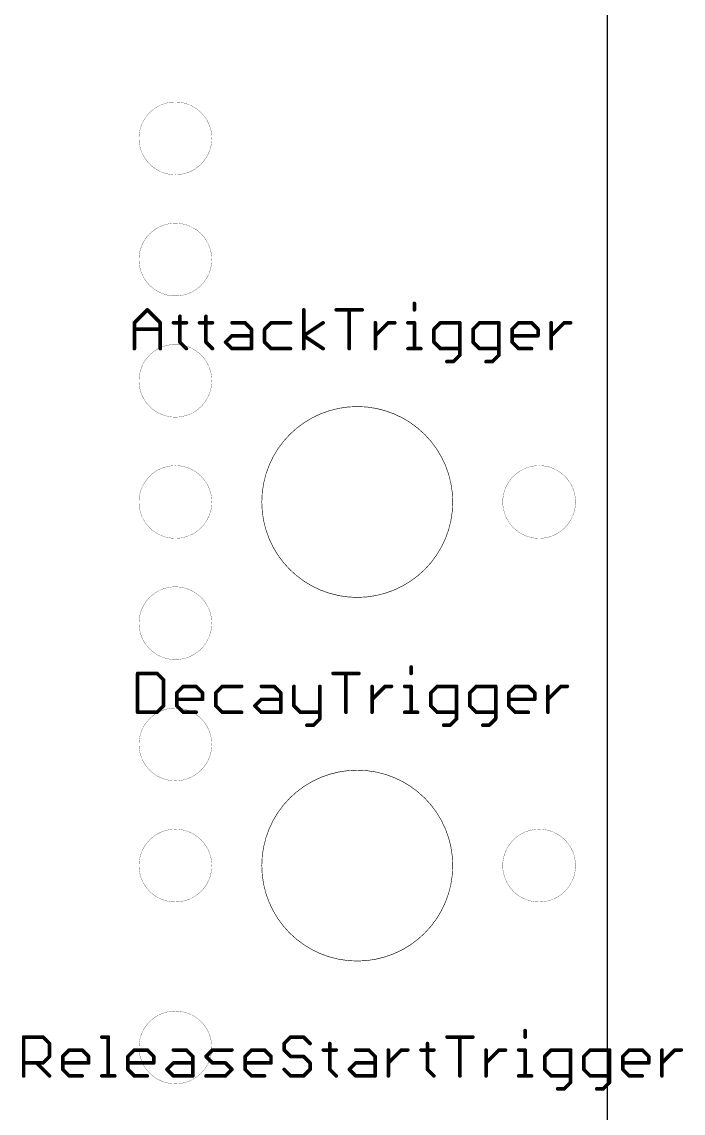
# Model space of a CAD drawing. Extents: x 1 to 64, y -11 to 118.
# Drawn here: x 36.75 to 64.45, y 48.04 to 93.78 of the extents above; entities that cross this region are included whole.
import ezdxf

# ---------------------------------------------------------------- set-up
doc = ezdxf.new("R2010")
doc.units = 0
doc.layers.add('255', color=2, linetype='CONTINUOUS')

msp = doc.modelspace()

# ---------------------------------------------------------------- linework, layer by layer
at = {"layer": '255'}
msp.add_line((61.29, -11), (61.29, 117.5), dxfattribs=at)
for points, const_width in [([(43.18, 87.375, 1), (43.18, 90.425, 1), (43.18, 87.375)], 0.01), ([(43.18, 82.295, 1), (43.18, 85.345, 1), (43.18, 82.295)], 0.01), ([(53.2319, 81.9844, 1), (53.1557, 81.9844)], 0.0762), ([(42.0318, 81.7401, 1), (41.9779, 81.6862)], 0.0762), ([(42.0318, 81.6862, 1), (41.9779, 81.7401)], 0.0762), ([(43.409, 81.442, 1), (43.3328, 81.442)], 0.0762), ([(44.5004, 81.442, 1), (44.4242, 81.442)], 0.0762), ([(48.595, 81.7132, 1), (48.5188, 81.7132)], 0.0762), ([(49.9212, 81.7513, 1), (49.9212, 81.6751)], 0.0762), ([(50.5016, 81.7132, 1), (50.4254, 81.7132)], 0.0762), ([(51.0058, 81.6751, 1), (51.0058, 81.7513)], 0.0762), ([(53.1557, 81.7132, 1), (53.2319, 81.7132)], 0.0762), ([(41.5006, 81.1709, 1), (41.4244, 81.1709)], 0.0762), ([(41.4356, 81.1978, 1), (41.4895, 81.1439)], 0.0762), ([(41.4625, 80.9378, 1), (41.4625, 80.8616)], 0.0762), ([(42.5853, 81.1709, 1), (42.5091, 81.1709)], 0.0762), ([(42.5203, 81.1439, 1), (42.5741, 81.1978)], 0.0762), ([(42.5472, 80.8616, 1), (42.5472, 80.9378)], 0.0762), ([(43.0997, 81.209, 1), (43.0997, 81.1328)], 0.0762), ([(43.642, 81.1328, 1), (43.642, 81.209)], 0.0762), ([(44.1911, 81.209, 1), (44.1911, 81.1328)], 0.0762), ([(44.7335, 81.1328, 1), (44.7335, 81.209)], 0.0762), ([(45.5537, 81.209, 1), (45.5537, 81.1328)], 0.0762), ([(46.123, 81.1978, 1), (46.0691, 81.1439)], 0.0762), ([(46.0961, 81.1328, 1), (46.0961, 81.209)], 0.0762), ([(46.4053, 80.8997, 1), (46.3291, 80.8997)], 0.0762), ([(46.3403, 80.8728, 1), (46.3942, 80.9266)], 0.0762), ([(46.9578, 80.8997, 1), (46.8816, 80.8997)], 0.0762), ([(46.8928, 80.9266, 1), (46.9467, 80.8728)], 0.0762), ([(47.1909, 81.209, 1), (47.1909, 81.1328)], 0.0762), ([(47.2178, 81.1439, 1), (47.1639, 81.1978)], 0.0762), ([(48.0044, 81.1328, 1), (48.0044, 81.209)], 0.0762), ([(49.3915, 81.1392, 1), (49.3492, 81.2026)], 0.0762), ([(51.5964, 81.1709, 1), (51.5202, 81.1709)], 0.0762), ([(52.1007, 81.209, 1), (52.1007, 81.1328)], 0.0762), ([(52.1276, 81.1439, 1), (52.0737, 81.1978)], 0.0762), ([(52.3718, 81.1328, 1), (52.3718, 81.209)], 0.0762), ([(52.9226, 81.209, 1), (52.9226, 81.1328)], 0.0762), ([(53.2319, 81.1709, 1), (53.1557, 81.1709)], 0.0762), ([(53.1938, 81.1328, 1), (53.1938, 81.209)], 0.0762), ([(54.0522, 80.8997, 1), (53.976, 80.8997)], 0.0762), ([(53.9871, 80.9266, 1), (54.041, 80.8728)], 0.0762), ([(54.2852, 81.209, 1), (54.2852, 81.1328)], 0.0762), ([(54.3122, 81.1439, 1), (54.2583, 81.1978)], 0.0762), ([(55.1368, 81.1709, 1), (55.0606, 81.1709)], 0.0762), ([(55.0987, 81.1328, 1), (55.0987, 81.209)], 0.0762), ([(55.6893, 80.8997, 1), (55.6131, 80.8997)], 0.0762), ([(55.6243, 80.9266, 1), (55.6782, 80.8728)], 0.0762), ([(55.9224, 81.209, 1), (55.9224, 81.1328)], 0.0762), ([(55.9493, 81.1439, 1), (55.8954, 81.1978)], 0.0762), ([(56.774, 81.1709, 1), (56.6978, 81.1709)], 0.0762), ([(56.7359, 81.1328, 1), (56.7359, 81.209)], 0.0762), ([(57.3265, 80.8997, 1), (57.2503, 80.8997)], 0.0762), ([(57.2614, 80.9266, 1), (57.3153, 80.8728)], 0.0762), ([(57.5595, 81.209, 1), (57.5595, 81.1328)], 0.0762), ([(57.5865, 81.1439, 1), (57.5326, 81.1978)], 0.0762), ([(58.1288, 81.1978, 1), (58.0749, 81.1439)], 0.0762), ([(58.1019, 81.1328, 1), (58.1019, 81.209)], 0.0762), ([(58.4111, 80.8997, 1), (58.3349, 80.8997)], 0.0762), ([(58.3461, 80.8728, 1), (58.4, 80.9266)], 0.0762), ([(58.9636, 81.1709, 1), (58.8874, 81.1709)], 0.0762), ([(59.4679, 81.209, 1), (59.4679, 81.1328)], 0.0762), ([(59.4948, 81.1439, 1), (59.4409, 81.1978)], 0.0762), ([(59.739, 81.1328, 1), (59.739, 81.209)], 0.0762), ([(45.5537, 80.6666, 1), (45.5537, 80.5904)], 0.0762), ([(45.5807, 80.6016, 1), (45.5268, 80.6555)], 0.0762), ([(46.3672, 80.5904, 1), (46.3672, 80.6666)], 0.0762), ([(48.578, 80.6602, 1), (48.5357, 80.5968)], 0.0762), ([(48.5357, 80.6602, 1), (48.578, 80.5968)], 0.0762), ([(51.5314, 80.6555, 1), (51.5853, 80.6016)], 0.0762), ([(57.2884, 80.6666, 1), (57.2884, 80.5904)], 0.0762), ([(58.3349, 80.6285, 1), (58.4111, 80.6285)], 0.0762), ([(58.373, 80.5904, 1), (58.373, 80.6666)], 0.0762), ([(58.8986, 80.6555, 1), (58.9525, 80.6016)], 0.0762), ([(41.4244, 80.0862, 1), (41.5006, 80.0862)], 0.0762), ([(43.18, 77.215, 1), (43.18, 80.265, 1), (43.18, 77.215)], 0.01), ([(42.5091, 80.0862, 1), (42.5853, 80.0862)], 0.0762), ([(43.3978, 80.3843, 1), (43.3439, 80.3304)], 0.0762), ([(43.3328, 80.3574, 1), (43.409, 80.3574)], 0.0762), ([(43.6151, 80.0593, 1), (43.669, 80.1131)], 0.0762), ([(44.4892, 80.3843, 1), (44.4354, 80.3304)], 0.0762), ([(44.4242, 80.3574, 1), (44.5004, 80.3574)], 0.0762), ([(44.7065, 80.0593, 1), (44.7604, 80.1131)], 0.0762), ([(45.3095, 80.3843, 1), (45.2556, 80.3304)], 0.0762), ([(45.2556, 80.3843, 1), (45.3095, 80.3304)], 0.0762), ([(45.5537, 80.1243, 1), (45.5537, 80.0481)], 0.0762), ([(45.5268, 80.0593, 1), (45.5807, 80.1131)], 0.0762), ([(46.3291, 80.0862, 1), (46.4053, 80.0862)], 0.0762), ([(46.3672, 80.0481, 1), (46.3672, 80.1243)], 0.0762), ([(46.9467, 80.3843, 1), (46.8928, 80.3304)], 0.0762), ([(46.8816, 80.3574, 1), (46.9578, 80.3574)], 0.0762), ([(47.1909, 80.1243, 1), (47.1909, 80.0481)], 0.0762), ([(47.1639, 80.0593, 1), (47.2178, 80.1131)], 0.0762), ([(48.0044, 80.0481, 1), (48.0044, 80.1243)], 0.0762), ([(48.5188, 80.0862, 1), (48.595, 80.0862)], 0.0762), ([(49.3492, 80.0545, 1), (49.3915, 80.1179)], 0.0762), ([(50.4254, 80.0862, 1), (50.5016, 80.0862)], 0.0762), ([(51.5202, 80.0862, 1), (51.5964, 80.0862)], 0.0762), ([(52.9226, 80.1243, 1), (52.9226, 80.0481)], 0.0762), ([(53.1557, 80.0862, 1), (53.2319, 80.0862)], 0.0762), ([(53.465, 80.0481, 1), (53.465, 80.1243)], 0.0762), ([(54.041, 80.3843, 1), (53.9871, 80.3304)], 0.0762), ([(53.976, 80.3574, 1), (54.0522, 80.3574)], 0.0762), ([(54.2852, 80.1243, 1), (54.2852, 80.0481)], 0.0762), ([(54.2583, 80.0593, 1), (54.3122, 80.1131)], 0.0762), ([(55.0987, 80.0481, 1), (55.0987, 80.1243)], 0.0762), ([(55.6782, 80.3843, 1), (55.6243, 80.3304)], 0.0762), ([(55.6131, 80.3574, 1), (55.6893, 80.3574)], 0.0762), ([(55.9224, 80.1243, 1), (55.9224, 80.0481)], 0.0762), ([(55.8954, 80.0593, 1), (55.9493, 80.1131)], 0.0762), ([(56.7359, 80.0481, 1), (56.7359, 80.1243)], 0.0762), ([(57.3153, 80.3843, 1), (57.2614, 80.3304)], 0.0762), ([(57.2503, 80.3574, 1), (57.3265, 80.3574)], 0.0762), ([(57.5595, 80.1243, 1), (57.5595, 80.0481)], 0.0762), ([(57.5326, 80.0593, 1), (57.5865, 80.1131)], 0.0762), ([(58.1019, 80.0481, 1), (58.1019, 80.1243)], 0.0762), ([(58.8874, 80.0862, 1), (58.9636, 80.0862)], 0.0762), ([(54.5564, 79.582, 1), (54.5564, 79.5058)], 0.0762), ([(54.8006, 79.5708, 1), (54.8545, 79.5169)], 0.0762), ([(54.8276, 79.5058, 1), (54.8276, 79.582)], 0.0762), ([(55.0606, 79.815, 1), (55.1368, 79.815)], 0.0762), ([(55.1257, 79.7881, 1), (55.0718, 79.842)], 0.0762), ([(56.1936, 79.582, 1), (56.1936, 79.5058)], 0.0762), ([(56.4378, 79.5708, 1), (56.4917, 79.5169)], 0.0762), ([(56.4647, 79.5058, 1), (56.4647, 79.582)], 0.0762), ([(56.6978, 79.815, 1), (56.774, 79.815)], 0.0762), ([(56.7628, 79.7881, 1), (56.7089, 79.842)], 0.0762), ([(50.8, 69.66, 1), (50.8, 77.66, 1), (50.8, 69.66)], 0.0254), ([(43.18, 72.135, 1), (43.18, 75.185, 1), (43.18, 72.135)], 0.01), ([(58.42, 72.135, 1), (58.42, 75.185, 1), (58.42, 72.135)], 0.01), ([(43.18, 67.055, 1), (43.18, 70.105, 1), (43.18, 67.055)], 0.01), ([(53.0955, 66.7444, 1), (53.0193, 66.7444)], 0.0762), ([(41.6371, 66.4732, 1), (41.5609, 66.4732)], 0.0762), ([(41.599, 66.5113, 1), (41.599, 66.4351)], 0.0762), ([(42.4394, 66.5001, 1), (42.3855, 66.4462)], 0.0762), ([(42.4125, 66.4351, 1), (42.4125, 66.5113)], 0.0762), ([(49.7847, 66.5113, 1), (49.7847, 66.4351)], 0.0762), ([(50.3652, 66.4732, 1), (50.289, 66.4732)], 0.0762), ([(50.8694, 66.4351, 1), (50.8694, 66.5113)], 0.0762), ([(53.0193, 66.4732, 1), (53.0955, 66.4732)], 0.0762), ([(42.7217, 66.202, 1), (42.6455, 66.202)], 0.0762), ([(42.6567, 66.1751, 1), (42.7106, 66.229)], 0.0762), ([(43.5073, 65.969, 1), (43.5073, 65.8928)], 0.0762), ([(43.5342, 65.9039, 1), (43.4803, 65.9578)], 0.0762), ([(44.0766, 65.9578, 1), (44.0227, 65.9039)], 0.0762), ([(44.0496, 65.8928, 1), (44.0496, 65.969)], 0.0762), ([(45.1444, 65.969, 1), (45.1444, 65.8928)], 0.0762), ([(45.1714, 65.9039, 1), (45.1175, 65.9578)], 0.0762), ([(45.9579, 65.8928, 1), (45.9579, 65.969)], 0.0762), ([(46.7816, 65.969, 1), (46.7816, 65.8928)], 0.0762), ([(47.3509, 65.9578, 1), (47.297, 65.9039)], 0.0762), ([(47.3239, 65.8928, 1), (47.3239, 65.969)], 0.0762), ([(48.1857, 65.9309, 1), (48.1095, 65.9309)], 0.0762), ([(49.2704, 65.9309, 1), (49.1942, 65.9309)], 0.0762), ([(51.46, 65.9309, 1), (51.3838, 65.9309)], 0.0762), ([(51.9642, 65.969, 1), (51.9642, 65.8928)], 0.0762), ([(51.9912, 65.9039, 1), (51.9373, 65.9578)], 0.0762), ([(52.2354, 65.8928, 1), (52.2354, 65.969)], 0.0762), ([(52.7862, 65.969, 1), (52.7862, 65.8928)], 0.0762), ([(53.0955, 65.9309, 1), (53.0193, 65.9309)], 0.0762), ([(53.0574, 65.8928, 1), (53.0574, 65.969)], 0.0762), ([(54.1488, 65.969, 1), (54.1488, 65.8928)], 0.0762), ([(54.1757, 65.9039, 1), (54.1219, 65.9578)], 0.0762), ([(55.0004, 65.9309, 1), (54.9242, 65.9309)], 0.0762), ([(54.9623, 65.8928, 1), (54.9623, 65.969)], 0.0762), ([(55.786, 65.969, 1), (55.786, 65.8928)], 0.0762), ([(55.8129, 65.9039, 1), (55.759, 65.9578)], 0.0762), ([(56.6376, 65.9309, 1), (56.5614, 65.9309)], 0.0762), ([(56.5995, 65.8928, 1), (56.5995, 65.969)], 0.0762), ([(57.4231, 65.969, 1), (57.4231, 65.8928)], 0.0762), ([(57.4501, 65.9039, 1), (57.3962, 65.9578)], 0.0762), ([(57.9924, 65.9578, 1), (57.9385, 65.9039)], 0.0762), ([(57.9654, 65.8928, 1), (57.9654, 65.969)], 0.0762), ([(58.8272, 65.9309, 1), (58.751, 65.9309)], 0.0762), ([(59.3314, 65.969, 1), (59.3314, 65.8928)], 0.0762), ([(59.3584, 65.9039, 1), (59.3045, 65.9578)], 0.0762), ([(59.6026, 65.8928, 1), (59.6026, 65.969)], 0.0762), ([(43.2742, 65.6597, 1), (43.198, 65.6597)], 0.0762), ([(43.2361, 65.4266, 1), (43.2361, 65.3504)], 0.0762), ([(43.2092, 65.6866, 1), (43.2631, 65.6328)], 0.0762), ([(44.3589, 65.6597, 1), (44.2827, 65.6597)], 0.0762), ([(44.2827, 65.3885, 1), (44.3589, 65.3885)], 0.0762), ([(44.2938, 65.6328, 1), (44.3477, 65.6866)], 0.0762), ([(44.3208, 65.3504, 1), (44.3208, 65.4266)], 0.0762), ([(44.9114, 65.6597, 1), (44.8352, 65.6597)], 0.0762), ([(44.8463, 65.6866, 1), (44.9002, 65.6328)], 0.0762), ([(46.7816, 65.4266, 1), (46.7816, 65.3504)], 0.0762), ([(46.8085, 65.3616, 1), (46.7547, 65.4155)], 0.0762), ([(47.6332, 65.6597, 1), (47.557, 65.6597)], 0.0762), ([(47.5682, 65.6328, 1), (47.622, 65.6866)], 0.0762), ([(47.5951, 65.3504, 1), (47.5951, 65.4266)], 0.0762), ([(51.395, 65.4155, 1), (51.4488, 65.3616)], 0.0762), ([(53.9157, 65.6597, 1), (53.8395, 65.6597)], 0.0762), ([(53.8507, 65.6866, 1), (53.9046, 65.6328)], 0.0762), ([(55.5529, 65.6597, 1), (55.4767, 65.6597)], 0.0762), ([(55.4879, 65.6866, 1), (55.5417, 65.6328)], 0.0762), ([(57.19, 65.6597, 1), (57.1138, 65.6597)], 0.0762), ([(57.1519, 65.4266, 1), (57.1519, 65.3504)], 0.0762), ([(57.125, 65.6866, 1), (57.1789, 65.6328)], 0.0762), ([(58.2747, 65.6597, 1), (58.1985, 65.6597)], 0.0762), ([(58.1985, 65.3885, 1), (58.2747, 65.3885)], 0.0762), ([(58.2097, 65.6328, 1), (58.2636, 65.6866)], 0.0762), ([(58.2366, 65.3504, 1), (58.2366, 65.4266)], 0.0762), ([(58.7622, 65.4155, 1), (58.816, 65.3616)], 0.0762), ([(43.18, 61.975, 1), (43.18, 65.025, 1), (43.18, 61.975)], 0.01), ([(42.6455, 65.1174, 1), (42.7217, 65.1174)], 0.0762), ([(42.7106, 65.0904, 1), (42.6567, 65.1443)], 0.0762), ([(43.2631, 65.1443, 1), (43.2092, 65.0904)], 0.0762), ([(43.198, 65.1174, 1), (43.2742, 65.1174)], 0.0762), ([(44.9002, 65.1443, 1), (44.8463, 65.0904)], 0.0762), ([(44.8352, 65.1174, 1), (44.9114, 65.1174)], 0.0762), ([(46.5374, 65.1443, 1), (46.4835, 65.0904)], 0.0762), ([(46.4835, 65.1443, 1), (46.5374, 65.0904)], 0.0762), ([(48.1745, 65.1443, 1), (48.1206, 65.0904)], 0.0762), ([(48.1095, 65.1174, 1), (48.1857, 65.1174)], 0.0762), ([(53.9046, 65.1443, 1), (53.8507, 65.0904)], 0.0762), ([(53.8395, 65.1174, 1), (53.9157, 65.1174)], 0.0762), ([(55.5417, 65.1443, 1), (55.4879, 65.0904)], 0.0762), ([(55.4767, 65.1174, 1), (55.5529, 65.1174)], 0.0762), ([(57.1789, 65.1443, 1), (57.125, 65.0904)], 0.0762), ([(57.1138, 65.1174, 1), (57.19, 65.1174)], 0.0762), ([(41.599, 64.8843, 1), (41.599, 64.8081)], 0.0762), ([(41.5609, 64.8462, 1), (41.6371, 64.8462)], 0.0762), ([(42.3855, 64.8731, 1), (42.4394, 64.8193)], 0.0762), ([(42.4125, 64.8081, 1), (42.4125, 64.8843)], 0.0762), ([(43.5073, 64.8843, 1), (43.5073, 64.8081)], 0.0762), ([(43.4803, 64.8193, 1), (43.5342, 64.8731)], 0.0762), ([(44.0496, 64.8081, 1), (44.0496, 64.8843)], 0.0762), ([(45.1444, 64.8843, 1), (45.1444, 64.8081)], 0.0762), ([(45.1175, 64.8193, 1), (45.1714, 64.8731)], 0.0762), ([(45.9579, 64.8081, 1), (45.9579, 64.8843)], 0.0762), ([(46.7816, 64.8843, 1), (46.7816, 64.8081)], 0.0762), ([(46.7547, 64.8193, 1), (46.8085, 64.8731)], 0.0762), ([(47.557, 64.8462, 1), (47.6332, 64.8462)], 0.0762), ([(47.5951, 64.8081, 1), (47.5951, 64.8843)], 0.0762), ([(48.4188, 64.8843, 1), (48.4188, 64.8081)], 0.0762), ([(48.3918, 64.8193, 1), (48.4457, 64.8731)], 0.0762), ([(49.1942, 64.575, 1), (49.2704, 64.575)], 0.0762), ([(49.2592, 64.5481, 1), (49.2053, 64.602)], 0.0762), ([(49.2323, 64.8081, 1), (49.2323, 64.8843)], 0.0762), ([(50.289, 64.8462, 1), (50.3652, 64.8462)], 0.0762), ([(51.3838, 64.8462, 1), (51.46, 64.8462)], 0.0762), ([(52.7862, 64.8843, 1), (52.7862, 64.8081)], 0.0762), ([(53.0193, 64.8462, 1), (53.0955, 64.8462)], 0.0762), ([(53.3285, 64.8081, 1), (53.3285, 64.8843)], 0.0762), ([(54.1488, 64.8843, 1), (54.1488, 64.8081)], 0.0762), ([(54.1219, 64.8193, 1), (54.1757, 64.8731)], 0.0762), ([(54.9242, 64.575, 1), (55.0004, 64.575)], 0.0762), ([(54.9892, 64.5481, 1), (54.9354, 64.602)], 0.0762), ([(54.9623, 64.8081, 1), (54.9623, 64.8843)], 0.0762), ([(55.786, 64.8843, 1), (55.786, 64.8081)], 0.0762), ([(55.759, 64.8193, 1), (55.8129, 64.8731)], 0.0762), ([(56.5614, 64.575, 1), (56.6376, 64.575)], 0.0762), ([(56.6264, 64.5481, 1), (56.5725, 64.602)], 0.0762), ([(56.5995, 64.8081, 1), (56.5995, 64.8843)], 0.0762), ([(57.4231, 64.8843, 1), (57.4231, 64.8081)], 0.0762), ([(57.3962, 64.8193, 1), (57.4501, 64.8731)], 0.0762), ([(57.9654, 64.8081, 1), (57.9654, 64.8843)], 0.0762), ([(58.751, 64.8462, 1), (58.8272, 64.8462)], 0.0762), ([(48.6899, 64.342, 1), (48.6899, 64.2658)], 0.0762), ([(48.9341, 64.3308, 1), (48.988, 64.2769)], 0.0762), ([(48.9611, 64.2658, 1), (48.9611, 64.342)], 0.0762), ([(54.42, 64.342, 1), (54.42, 64.2658)], 0.0762), ([(54.6642, 64.3308, 1), (54.7181, 64.2769)], 0.0762), ([(54.6911, 64.2658, 1), (54.6911, 64.342)], 0.0762), ([(56.0571, 64.342, 1), (56.0571, 64.2658)], 0.0762), ([(56.3013, 64.3308, 1), (56.3552, 64.2769)], 0.0762), ([(56.3283, 64.2658, 1), (56.3283, 64.342)], 0.0762), ([(50.8, 54.42, 1), (50.8, 62.42, 1), (50.8, 54.42)], 0.0254), ([(43.18, 56.895, 1), (43.18, 59.945, 1), (43.18, 56.895)], 0.01), ([(58.42, 56.895, 1), (58.42, 59.945, 1), (58.42, 56.895)], 0.01), ([(43.18, 49.275, 1), (43.18, 52.325, 1), (43.18, 49.275)], 0.01), ([(36.862, 51.2332, 1), (36.7858, 51.2332)], 0.0762), ([(36.8239, 51.2713, 1), (36.8239, 51.1951)], 0.0762), ([(37.6644, 51.2601, 1), (37.6105, 51.2062)], 0.0762), ([(37.6374, 51.1951, 1), (37.6374, 51.2713)], 0.0762), ([(40.0982, 51.2713, 1), (40.0982, 51.1951)], 0.0762), ([(40.4075, 51.2332, 1), (40.3313, 51.2332)], 0.0762), ([(40.3694, 51.1951, 1), (40.3694, 51.2713)], 0.0762), ([(48.0095, 51.2713, 1), (48.0095, 51.1951)], 0.0762), ([(48.0364, 51.2062, 1), (47.9825, 51.2601)], 0.0762), ([(48.5787, 51.2601, 1), (48.5248, 51.2062)], 0.0762), ([(48.5518, 51.1951, 1), (48.5518, 51.2713)], 0.0762), ([(54.5598, 51.2713, 1), (54.5598, 51.1951)], 0.0762), ([(55.1402, 51.2332, 1), (55.064, 51.2332)], 0.0762), ([(55.6444, 51.1951, 1), (55.6444, 51.2713)], 0.0762), ([(57.8705, 51.5044, 1), (57.7943, 51.5044)], 0.0762), ([(57.7943, 51.2332, 1), (57.8705, 51.2332)], 0.0762), ([(37.9467, 50.962, 1), (37.8705, 50.962)], 0.0762), ([(37.8816, 50.9351, 1), (37.9355, 50.989)], 0.0762), ([(47.7764, 50.962, 1), (47.7002, 50.962)], 0.0762), ([(47.7114, 50.989, 1), (47.7652, 50.9351)], 0.0762), ([(48.796, 50.9351, 1), (48.8499, 50.989)], 0.0762), ([(49.6847, 50.962, 1), (49.6085, 50.962)], 0.0762), ([(53.7776, 50.962, 1), (53.7014, 50.962)], 0.0762), ([(37.8705, 50.4197, 1), (37.9467, 50.4197)], 0.0762), ([(37.9355, 50.3928, 1), (37.8816, 50.4466)], 0.0762), ([(38.4992, 50.4197, 1), (38.423, 50.4197)], 0.0762), ([(38.4341, 50.4466, 1), (38.488, 50.3928)], 0.0762), ([(38.7322, 50.729, 1), (38.7322, 50.6528)], 0.0762), ([(38.7592, 50.6639, 1), (38.7053, 50.7178)], 0.0762), ([(39.3015, 50.7178, 1), (39.2476, 50.6639)], 0.0762), ([(39.2746, 50.6528, 1), (39.2746, 50.729)], 0.0762), ([(39.5838, 50.4197, 1), (39.5076, 50.4197)], 0.0762), ([(39.5188, 50.3928, 1), (39.5727, 50.4466)], 0.0762), ([(41.2278, 50.4197, 1), (41.1516, 50.4197)], 0.0762), ([(41.1627, 50.4466, 1), (41.2166, 50.3928)], 0.0762), ([(41.4608, 50.729, 1), (41.4608, 50.6528)], 0.0762), ([(41.4878, 50.6639, 1), (41.4339, 50.7178)], 0.0762), ([(42.0301, 50.7178, 1), (41.9762, 50.6639)], 0.0762), ([(42.0032, 50.6528, 1), (42.0032, 50.729)], 0.0762), ([(42.3124, 50.4197, 1), (42.2362, 50.4197)], 0.0762), ([(42.2474, 50.3928, 1), (42.3013, 50.4466)], 0.0762), ([(43.098, 50.729, 1), (43.098, 50.6528)], 0.0762), ([(43.6673, 50.7178, 1), (43.6134, 50.6639)], 0.0762), ([(43.6403, 50.6528, 1), (43.6403, 50.729)], 0.0762), ([(43.9496, 50.4197, 1), (43.8734, 50.4197)], 0.0762), ([(43.8845, 50.3928, 1), (43.9384, 50.4466)], 0.0762), ([(44.4909, 50.4466, 1), (44.437, 50.3928)], 0.0762), ([(44.437, 50.4466, 1), (44.4909, 50.3928)], 0.0762), ([(44.7351, 50.729, 1), (44.7351, 50.6528)], 0.0762), ([(44.7621, 50.6639, 1), (44.7082, 50.7178)], 0.0762), ([(45.5486, 50.6528, 1), (45.5486, 50.729)], 0.0762), ([(46.1392, 50.4197, 1), (46.063, 50.4197)], 0.0762), ([(46.0742, 50.4466, 1), (46.1281, 50.3928)], 0.0762), ([(46.3723, 50.729, 1), (46.3723, 50.6528)], 0.0762), ([(46.3992, 50.6639, 1), (46.3454, 50.7178)], 0.0762), ([(46.9416, 50.7178, 1), (46.8877, 50.6639)], 0.0762), ([(46.9146, 50.6528, 1), (46.9146, 50.729)], 0.0762), ([(47.2239, 50.4197, 1), (47.1477, 50.4197)], 0.0762), ([(47.1589, 50.3928, 1), (47.2127, 50.4466)], 0.0762), ([(47.7652, 50.7178, 1), (47.7114, 50.6639)], 0.0762), ([(47.7002, 50.6909, 1), (47.7764, 50.6909)], 0.0762), ([(48.0095, 50.4578, 1), (48.0095, 50.3816)], 0.0762), ([(47.9825, 50.3928, 1), (48.0364, 50.4466)], 0.0762), ([(48.5787, 50.4466, 1), (48.5248, 50.3928)], 0.0762), ([(48.5518, 50.3816, 1), (48.5518, 50.4578)], 0.0762), ([(49.3755, 50.729, 1), (49.3755, 50.6528)], 0.0762), ([(49.9178, 50.6528, 1), (49.9178, 50.729)], 0.0762), ([(50.7381, 50.729, 1), (50.7381, 50.6528)], 0.0762), ([(51.3073, 50.7178, 1), (51.2534, 50.6639)], 0.0762), ([(51.2804, 50.6528, 1), (51.2804, 50.729)], 0.0762), ([(51.5896, 50.4197, 1), (51.5134, 50.4197)], 0.0762), ([(51.5246, 50.3928, 1), (51.5785, 50.4466)], 0.0762), ([(52.1421, 50.6909, 1), (52.0659, 50.6909)], 0.0762), ([(52.6464, 50.729, 1), (52.6464, 50.6528)], 0.0762), ([(52.6733, 50.6639, 1), (52.6194, 50.7178)], 0.0762), ([(52.9175, 50.6528, 1), (52.9175, 50.729)], 0.0762), ([(53.4683, 50.729, 1), (53.4683, 50.6528)], 0.0762), ([(54.0107, 50.6528, 1), (54.0107, 50.729)], 0.0762), ([(56.235, 50.6909, 1), (56.1588, 50.6909)], 0.0762), ([(56.7393, 50.729, 1), (56.7393, 50.6528)], 0.0762), ([(56.7662, 50.6639, 1), (56.7123, 50.7178)], 0.0762), ([(57.0104, 50.6528, 1), (57.0104, 50.729)], 0.0762), ([(57.5612, 50.729, 1), (57.5612, 50.6528)], 0.0762), ([(57.8705, 50.6909, 1), (57.7943, 50.6909)], 0.0762), ([(57.8324, 50.6528, 1), (57.8324, 50.729)], 0.0762), ([(58.6908, 50.4197, 1), (58.6146, 50.4197)], 0.0762), ([(58.6257, 50.4466, 1), (58.6796, 50.3928)], 0.0762), ([(58.9238, 50.729, 1), (58.9238, 50.6528)], 0.0762), ([(58.9508, 50.6639, 1), (58.8969, 50.7178)], 0.0762), ([(59.7754, 50.6909, 1), (59.6992, 50.6909)], 0.0762), ([(59.7373, 50.6528, 1), (59.7373, 50.729)], 0.0762), ([(60.3279, 50.4197, 1), (60.2517, 50.4197)], 0.0762), ([(60.2629, 50.4466, 1), (60.3168, 50.3928)], 0.0762), ([(60.561, 50.729, 1), (60.561, 50.6528)], 0.0762), ([(60.5879, 50.6639, 1), (60.534, 50.7178)], 0.0762), ([(61.4126, 50.6909, 1), (61.3364, 50.6909)], 0.0762), ([(61.3745, 50.6528, 1), (61.3745, 50.729)], 0.0762), ([(61.9651, 50.4197, 1), (61.8889, 50.4197)], 0.0762), ([(61.9, 50.4466, 1), (61.9539, 50.3928)], 0.0762), ([(62.1981, 50.729, 1), (62.1981, 50.6528)], 0.0762), ([(62.2251, 50.6639, 1), (62.1712, 50.7178)], 0.0762), ([(62.7674, 50.7178, 1), (62.7135, 50.6639)], 0.0762), ([(62.7405, 50.6528, 1), (62.7405, 50.729)], 0.0762), ([(63.0497, 50.4197, 1), (62.9735, 50.4197)], 0.0762), ([(62.9847, 50.3928, 1), (63.0386, 50.4466)], 0.0762), ([(63.6022, 50.6909, 1), (63.526, 50.6909)], 0.0762), ([(64.1065, 50.729, 1), (64.1065, 50.6528)], 0.0762), ([(64.1334, 50.6639, 1), (64.0795, 50.7178)], 0.0762), ([(64.3776, 50.6528, 1), (64.3776, 50.729)], 0.0762), ([(36.8239, 50.1866, 1), (36.8239, 50.1104)], 0.0762), ([(37.3932, 50.1755, 1), (37.3393, 50.1216)], 0.0762), ([(37.6105, 50.1755, 1), (37.6644, 50.1216)], 0.0762), ([(37.6374, 50.1104, 1), (37.6374, 50.1866)], 0.0762), ([(38.488, 49.9043, 1), (38.4341, 49.8504)], 0.0762), ([(38.4611, 50.1866, 1), (38.4611, 50.1104)], 0.0762), ([(38.423, 49.8774, 1), (38.4992, 49.8774)], 0.0762), ([(39.5076, 50.1485, 1), (39.5838, 50.1485)], 0.0762), ([(39.5457, 50.1104, 1), (39.5457, 50.1866)], 0.0762), ([(41.2166, 49.9043, 1), (41.1627, 49.8504)], 0.0762), ([(41.1897, 50.1866, 1), (41.1897, 50.1104)], 0.0762), ([(41.1516, 49.8774, 1), (41.2278, 49.8774)], 0.0762), ([(42.2362, 50.1485, 1), (42.3124, 50.1485)], 0.0762), ([(42.2743, 50.1104, 1), (42.2743, 50.1866)], 0.0762), ([(42.8538, 49.9043, 1), (42.7999, 49.8504)], 0.0762), ([(42.7999, 49.9043, 1), (42.8538, 49.8504)], 0.0762), ([(43.098, 50.1866, 1), (43.098, 50.1104)], 0.0762), ([(43.1249, 50.1216, 1), (43.071, 50.1755)], 0.0762), ([(43.9115, 50.1104, 1), (43.9115, 50.1866)], 0.0762), ([(44.7351, 50.1866, 1), (44.7351, 50.1104)], 0.0762), ([(44.7082, 50.1216, 1), (44.7621, 50.1755)], 0.0762), ([(45.3044, 50.1755, 1), (45.2505, 50.1216)], 0.0762), ([(45.2775, 50.1104, 1), (45.2775, 50.1866)], 0.0762), ([(45.5756, 49.8504, 1), (45.5217, 49.9043)], 0.0762), ([(45.5217, 49.8504, 1), (45.5756, 49.9043)], 0.0762), ([(46.1011, 50.1866, 1), (46.1011, 50.1104)], 0.0762), ([(46.1281, 49.9043, 1), (46.0742, 49.8504)], 0.0762), ([(46.063, 49.8774, 1), (46.1392, 49.8774)], 0.0762), ([(47.1477, 50.1485, 1), (47.2239, 50.1485)], 0.0762), ([(47.1858, 50.1104, 1), (47.1858, 50.1866)], 0.0762), ([(47.7652, 49.9043, 1), (47.7114, 49.8504)], 0.0762), ([(48.8611, 50.1485, 1), (48.7849, 50.1485)], 0.0762), ([(48.7849, 49.8774, 1), (48.8611, 49.8774)], 0.0762), ([(48.796, 50.1216, 1), (48.8499, 50.1755)], 0.0762), ([(48.8499, 49.8504, 1), (48.796, 49.9043)], 0.0762), ([(49.6736, 49.9043, 1), (49.6197, 49.8504)], 0.0762), ([(49.6085, 49.8774, 1), (49.6847, 49.8774)], 0.0762), ([(50.4938, 49.9043, 1), (50.4399, 49.8504)], 0.0762), ([(50.4399, 49.9043, 1), (50.4938, 49.8504)], 0.0762), ([(50.7381, 50.1866, 1), (50.7381, 50.1104)], 0.0762), ([(50.765, 50.1216, 1), (50.7111, 50.1755)], 0.0762), ([(51.5515, 50.1104, 1), (51.5515, 50.1866)], 0.0762), ([(52.0771, 50.1755, 1), (52.131, 50.1216)], 0.0762), ([(53.7664, 49.9043, 1), (53.7126, 49.8504)], 0.0762), ([(53.7014, 49.8774, 1), (53.7776, 49.8774)], 0.0762), ([(56.17, 50.1755, 1), (56.2239, 50.1216)], 0.0762), ([(58.6796, 49.9043, 1), (58.6257, 49.8504)], 0.0762), ([(58.6146, 49.8774, 1), (58.6908, 49.8774)], 0.0762), ([(60.3168, 49.9043, 1), (60.2629, 49.8504)], 0.0762), ([(60.2517, 49.8774, 1), (60.3279, 49.8774)], 0.0762), ([(61.9539, 49.9043, 1), (61.9, 49.8504)], 0.0762), ([(61.927, 50.1866, 1), (61.927, 50.1104)], 0.0762), ([(61.8889, 49.8774, 1), (61.9651, 49.8774)], 0.0762), ([(62.9735, 50.1485, 1), (63.0497, 50.1485)], 0.0762), ([(63.0116, 50.1104, 1), (63.0116, 50.1866)], 0.0762), ([(63.5372, 50.1755, 1), (63.5911, 50.1216)], 0.0762), ([(36.7858, 49.6062, 1), (36.862, 49.6062)], 0.0762), ([(37.8816, 49.5793, 1), (37.9355, 49.6331)], 0.0762), ([(38.7322, 49.6443, 1), (38.7322, 49.5681)], 0.0762), ([(38.7053, 49.5793, 1), (38.7592, 49.6331)], 0.0762), ([(39.2746, 49.5681, 1), (39.2746, 49.6443)], 0.0762), ([(40.0982, 49.6443, 1), (40.0982, 49.5681)], 0.0762), ([(40.3313, 49.6062, 1), (40.4075, 49.6062)], 0.0762), ([(40.6406, 49.5681, 1), (40.6406, 49.6443)], 0.0762), ([(41.4608, 49.6443, 1), (41.4608, 49.5681)], 0.0762), ([(41.4339, 49.5793, 1), (41.4878, 49.6331)], 0.0762), ([(42.0032, 49.5681, 1), (42.0032, 49.6443)], 0.0762), ([(43.098, 49.6443, 1), (43.098, 49.5681)], 0.0762), ([(43.071, 49.5793, 1), (43.1249, 49.6331)], 0.0762), ([(43.8734, 49.6062, 1), (43.9496, 49.6062)], 0.0762), ([(43.9115, 49.5681, 1), (43.9115, 49.6443)], 0.0762), ([(44.464, 49.6443, 1), (44.464, 49.5681)], 0.0762), ([(45.2505, 49.6331, 1), (45.3044, 49.5793)], 0.0762), ([(45.2775, 49.5681, 1), (45.2775, 49.6443)], 0.0762), ([(46.3723, 49.6443, 1), (46.3723, 49.5681)], 0.0762), ([(46.3454, 49.5793, 1), (46.3992, 49.6331)], 0.0762), ([(46.9146, 49.5681, 1), (46.9146, 49.6443)], 0.0762), ([(48.0095, 49.6443, 1), (48.0095, 49.5681)], 0.0762), ([(47.9825, 49.5793, 1), (48.0364, 49.6331)], 0.0762), ([(48.5248, 49.6331, 1), (48.5787, 49.5793)], 0.0762), ([(48.5518, 49.5681, 1), (48.5518, 49.6443)], 0.0762), ([(49.8908, 49.5793, 1), (49.9447, 49.6331)], 0.0762), ([(50.7381, 49.6443, 1), (50.7381, 49.5681)], 0.0762), ([(50.7111, 49.5793, 1), (50.765, 49.6331)], 0.0762), ([(51.5134, 49.6062, 1), (51.5896, 49.6062)], 0.0762), ([(51.5515, 49.5681, 1), (51.5515, 49.6443)], 0.0762), ([(52.0659, 49.6062, 1), (52.1421, 49.6062)], 0.0762), ([(53.9837, 49.5793, 1), (54.0376, 49.6331)], 0.0762), ([(55.064, 49.6062, 1), (55.1402, 49.6062)], 0.0762), ([(56.1588, 49.6062, 1), (56.235, 49.6062)], 0.0762), ([(57.5612, 49.6443, 1), (57.5612, 49.5681)], 0.0762), ([(57.7943, 49.6062, 1), (57.8705, 49.6062)], 0.0762), ([(58.1036, 49.5681, 1), (58.1036, 49.6443)], 0.0762), ([(58.9238, 49.6443, 1), (58.9238, 49.5681)], 0.0762), ([(58.8969, 49.5793, 1), (58.9508, 49.6331)], 0.0762), ([(59.7643, 49.3081, 1), (59.7104, 49.362)], 0.0762), ([(59.7373, 49.5681, 1), (59.7373, 49.6443)], 0.0762), ([(60.561, 49.6443, 1), (60.561, 49.5681)], 0.0762), ([(60.534, 49.5793, 1), (60.5879, 49.6331)], 0.0762), ([(61.4014, 49.3081, 1), (61.3475, 49.362)], 0.0762), ([(61.3745, 49.5681, 1), (61.3745, 49.6443)], 0.0762), ([(62.1981, 49.6443, 1), (62.1981, 49.5681)], 0.0762), ([(62.1712, 49.5793, 1), (62.2251, 49.6331)], 0.0762), ([(62.7405, 49.5681, 1), (62.7405, 49.6443)], 0.0762), ([(63.526, 49.6062, 1), (63.6022, 49.6062)], 0.0762), ([(59.195, 49.102, 1), (59.195, 49.0258)], 0.0762), ([(59.4392, 49.0908, 1), (59.4931, 49.0369)], 0.0762), ([(59.4662, 49.0258, 1), (59.4662, 49.102)], 0.0762), ([(59.6992, 49.335, 1), (59.7754, 49.335)], 0.0762), ([(60.8322, 49.102, 1), (60.8322, 49.0258)], 0.0762), ([(61.0764, 49.0908, 1), (61.1303, 49.0369)], 0.0762), ([(61.1033, 49.0258, 1), (61.1033, 49.102)], 0.0762), ([(61.3364, 49.335, 1), (61.4126, 49.335)], 0.0762)]:
    msp.add_lwpolyline(points, format="xyb", dxfattribs=dict(at, const_width=const_width))
at = {"layer": '255', "const_width": 0.1524}
for points in [[(53.1938, 81.9844), (53.1938, 81.7132)], [(41.4625, 81.1709), (42.0049, 81.7132)], [(42.0049, 81.7132), (42.5472, 81.1709)], [(43.3709, 81.442), (43.3709, 80.3574)], [(44.4623, 81.442), (44.4623, 80.3574)], [(48.5569, 80.0862), (48.5569, 81.7132)], [(49.9212, 81.7132), (51.0058, 81.7132)], [(50.4635, 80.0862), (50.4635, 81.7132)], [(41.4625, 80.0862), (41.4625, 81.1709)], [(41.4625, 80.8997), (42.5472, 80.8997)], [(42.5472, 81.1709), (42.5472, 80.0862)], [(43.0997, 81.1709), (43.642, 81.1709)], [(44.1911, 81.1709), (44.7335, 81.1709)], [(45.5537, 81.1709), (46.0961, 81.1709)], [(46.0961, 81.1709), (46.3672, 80.8997)], [(46.3672, 80.8997), (46.3672, 80.0862)], [(47.1909, 81.1709), (46.9197, 80.8997)], [(46.9197, 80.8997), (46.9197, 80.3574)], [(48.0044, 81.1709), (47.1909, 81.1709)], [(48.5569, 80.6285), (49.3704, 81.1709)], [(51.5583, 80.0862), (51.5583, 81.1709)], [(51.5583, 80.6285), (52.1007, 81.1709)], [(52.1007, 81.1709), (52.3718, 81.1709)], [(52.9226, 81.1709), (53.1938, 81.1709)], [(53.1938, 81.1709), (53.1938, 80.0862)], [(54.2852, 81.1709), (54.0141, 80.8997)], [(54.0141, 80.8997), (54.0141, 80.3574)], [(55.0987, 81.1709), (54.2852, 81.1709)], [(55.0987, 79.815), (55.0987, 81.1709)], [(55.9224, 81.1709), (55.6512, 80.8997)], [(55.6512, 80.8997), (55.6512, 80.3574)], [(56.7359, 81.1709), (55.9224, 81.1709)], [(56.7359, 79.815), (56.7359, 81.1709)], [(57.2884, 80.8997), (57.5595, 81.1709)], [(57.2884, 80.3574), (57.2884, 80.8997)], [(57.5595, 81.1709), (58.1019, 81.1709)], [(58.1019, 81.1709), (58.373, 80.8997)], [(58.373, 80.8997), (58.373, 80.6285)], [(58.9255, 80.0862), (58.9255, 81.1709)], [(58.9255, 80.6285), (59.4679, 81.1709)], [(59.4679, 81.1709), (59.739, 81.1709)], [(45.2826, 80.3574), (45.5537, 80.6285)], [(45.5537, 80.6285), (46.3672, 80.6285)], [(49.3704, 80.0862), (48.5569, 80.6285)], [(58.373, 80.6285), (57.2884, 80.6285)], [(43.3709, 80.3574), (43.642, 80.0862)], [(44.4623, 80.3574), (44.7335, 80.0862)], [(45.5537, 80.0862), (45.2826, 80.3574)], [(46.3672, 80.0862), (45.5537, 80.0862)], [(46.9197, 80.3574), (47.1909, 80.0862)], [(47.1909, 80.0862), (48.0044, 80.0862)], [(52.9226, 80.0862), (53.465, 80.0862)], [(54.0141, 80.3574), (54.2852, 80.0862)], [(54.2852, 80.0862), (55.0987, 80.0862)], [(55.6512, 80.3574), (55.9224, 80.0862)], [(55.9224, 80.0862), (56.7359, 80.0862)], [(57.5595, 80.0862), (57.2884, 80.3574)], [(58.1019, 80.0862), (57.5595, 80.0862)], [(54.5564, 79.5439), (54.8276, 79.5439)], [(54.8276, 79.5439), (55.0987, 79.815)], [(56.1936, 79.5439), (56.4647, 79.5439)], [(56.4647, 79.5439), (56.7359, 79.815)], [(53.0574, 66.7444), (53.0574, 66.4732)], [(41.599, 66.4732), (41.599, 64.8462)], [(42.4125, 66.4732), (41.599, 66.4732)], [(42.6836, 66.202), (42.4125, 66.4732)], [(49.7847, 66.4732), (50.8694, 66.4732)], [(50.3271, 64.8462), (50.3271, 66.4732)], [(42.6836, 65.1174), (42.6836, 66.202)], [(43.2361, 65.6597), (43.5073, 65.9309)], [(43.5073, 65.9309), (44.0496, 65.9309)], [(44.0496, 65.9309), (44.3208, 65.6597)], [(45.1444, 65.9309), (44.8733, 65.6597)], [(45.9579, 65.9309), (45.1444, 65.9309)], [(46.7816, 65.9309), (47.3239, 65.9309)], [(47.3239, 65.9309), (47.5951, 65.6597)], [(48.1476, 65.9309), (48.1476, 65.1174)], [(49.2323, 65.9309), (49.2323, 64.575)], [(51.4219, 64.8462), (51.4219, 65.9309)], [(51.4219, 65.3885), (51.9642, 65.9309)], [(51.9642, 65.9309), (52.2354, 65.9309)], [(52.7862, 65.9309), (53.0574, 65.9309)], [(53.0574, 65.9309), (53.0574, 64.8462)], [(54.1488, 65.9309), (53.8776, 65.6597)], [(54.9623, 65.9309), (54.1488, 65.9309)], [(54.9623, 64.575), (54.9623, 65.9309)], [(55.786, 65.9309), (55.5148, 65.6597)], [(56.5995, 65.9309), (55.786, 65.9309)], [(56.5995, 64.575), (56.5995, 65.9309)], [(57.1519, 65.6597), (57.4231, 65.9309)], [(57.4231, 65.9309), (57.9654, 65.9309)], [(57.9654, 65.9309), (58.2366, 65.6597)], [(58.7891, 64.8462), (58.7891, 65.9309)], [(58.7891, 65.3885), (59.3314, 65.9309)], [(59.3314, 65.9309), (59.6026, 65.9309)], [(43.2361, 65.1174), (43.2361, 65.6597)], [(44.3208, 65.3885), (43.2361, 65.3885)], [(44.3208, 65.6597), (44.3208, 65.3885)], [(44.8733, 65.6597), (44.8733, 65.1174)], [(46.5104, 65.1174), (46.7816, 65.3885)], [(46.7816, 65.3885), (47.5951, 65.3885)], [(47.5951, 65.6597), (47.5951, 64.8462)], [(53.8776, 65.6597), (53.8776, 65.1174)], [(55.5148, 65.6597), (55.5148, 65.1174)], [(57.1519, 65.1174), (57.1519, 65.6597)], [(58.2366, 65.3885), (57.1519, 65.3885)], [(58.2366, 65.6597), (58.2366, 65.3885)], [(42.4125, 64.8462), (42.6836, 65.1174)], [(43.5073, 64.8462), (43.2361, 65.1174)], [(44.8733, 65.1174), (45.1444, 64.8462)], [(46.7816, 64.8462), (46.5104, 65.1174)], [(48.1476, 65.1174), (48.4188, 64.8462)], [(53.8776, 65.1174), (54.1488, 64.8462)], [(55.5148, 65.1174), (55.786, 64.8462)], [(57.4231, 64.8462), (57.1519, 65.1174)], [(41.599, 64.8462), (42.4125, 64.8462)], [(44.0496, 64.8462), (43.5073, 64.8462)], [(45.1444, 64.8462), (45.9579, 64.8462)], [(47.5951, 64.8462), (46.7816, 64.8462)], [(48.4188, 64.8462), (49.2323, 64.8462)], [(49.2323, 64.575), (48.9611, 64.3039)], [(52.7862, 64.8462), (53.3285, 64.8462)], [(54.1488, 64.8462), (54.9623, 64.8462)], [(54.6911, 64.3039), (54.9623, 64.575)], [(55.786, 64.8462), (56.5995, 64.8462)], [(56.3283, 64.3039), (56.5995, 64.575)], [(57.9654, 64.8462), (57.4231, 64.8462)], [(48.9611, 64.3039), (48.6899, 64.3039)], [(54.42, 64.3039), (54.6911, 64.3039)], [(56.0571, 64.3039), (56.3283, 64.3039)], [(36.8239, 49.6062), (36.8239, 51.2332)], [(36.8239, 51.2332), (37.6374, 51.2332)], [(37.6374, 51.2332), (37.9086, 50.962)], [(40.0982, 51.2332), (40.3694, 51.2332)], [(40.3694, 51.2332), (40.3694, 49.6062)], [(48.0095, 51.2332), (47.7383, 50.962)], [(48.5518, 51.2332), (48.0095, 51.2332)], [(48.823, 50.962), (48.5518, 51.2332)], [(54.5598, 51.2332), (55.6444, 51.2332)], [(55.1021, 49.6062), (55.1021, 51.2332)], [(57.8324, 51.5044), (57.8324, 51.2332)], [(37.9086, 50.962), (37.9086, 50.4197)], [(47.7383, 50.962), (47.7383, 50.6909)], [(49.6466, 50.962), (49.6466, 49.8774)], [(53.7395, 50.962), (53.7395, 49.8774)], [(37.9086, 50.4197), (37.6374, 50.1485)], [(38.4611, 50.4197), (38.7322, 50.6909)], [(38.4611, 49.8774), (38.4611, 50.4197)], [(38.7322, 50.6909), (39.2746, 50.6909)], [(39.2746, 50.6909), (39.5457, 50.4197)], [(39.5457, 50.4197), (39.5457, 50.1485)], [(41.1897, 50.4197), (41.4608, 50.6909)], [(41.1897, 49.8774), (41.1897, 50.4197)], [(41.4608, 50.6909), (42.0032, 50.6909)], [(42.0032, 50.6909), (42.2743, 50.4197)], [(42.2743, 50.4197), (42.2743, 50.1485)], [(43.098, 50.6909), (43.6403, 50.6909)], [(43.6403, 50.6909), (43.9115, 50.4197)], [(43.9115, 50.4197), (43.9115, 49.6062)], [(44.464, 50.4197), (44.7351, 50.6909)], [(44.7351, 50.1485), (44.464, 50.4197)], [(44.7351, 50.6909), (45.5486, 50.6909)], [(46.1011, 50.4197), (46.3723, 50.6909)], [(46.1011, 49.8774), (46.1011, 50.4197)], [(46.3723, 50.6909), (46.9146, 50.6909)], [(46.9146, 50.6909), (47.1858, 50.4197)], [(47.1858, 50.4197), (47.1858, 50.1485)], [(47.7383, 50.6909), (48.0095, 50.4197)], [(48.0095, 50.4197), (48.5518, 50.4197)], [(48.5518, 50.4197), (48.823, 50.1485)], [(49.3755, 50.6909), (49.9178, 50.6909)], [(50.7381, 50.6909), (51.2804, 50.6909)], [(51.2804, 50.6909), (51.5515, 50.4197)], [(51.5515, 50.4197), (51.5515, 49.6062)], [(52.104, 49.6062), (52.104, 50.6909)], [(52.104, 50.1485), (52.6464, 50.6909)], [(52.6464, 50.6909), (52.9175, 50.6909)], [(53.4683, 50.6909), (54.0107, 50.6909)], [(56.1969, 49.6062), (56.1969, 50.6909)], [(56.1969, 50.1485), (56.7393, 50.6909)], [(56.7393, 50.6909), (57.0104, 50.6909)], [(57.5612, 50.6909), (57.8324, 50.6909)], [(57.8324, 50.6909), (57.8324, 49.6062)], [(58.9238, 50.6909), (58.6527, 50.4197)], [(58.6527, 50.4197), (58.6527, 49.8774)], [(59.7373, 50.6909), (58.9238, 50.6909)], [(59.7373, 49.335), (59.7373, 50.6909)], [(60.561, 50.6909), (60.2898, 50.4197)], [(60.2898, 50.4197), (60.2898, 49.8774)], [(61.3745, 50.6909), (60.561, 50.6909)], [(61.3745, 49.335), (61.3745, 50.6909)], [(61.927, 50.4197), (62.1981, 50.6909)], [(61.927, 49.8774), (61.927, 50.4197)], [(62.1981, 50.6909), (62.7405, 50.6909)], [(62.7405, 50.6909), (63.0116, 50.4197)], [(63.0116, 50.4197), (63.0116, 50.1485)], [(63.5641, 49.6062), (63.5641, 50.6909)], [(63.5641, 50.1485), (64.1065, 50.6909)], [(64.1065, 50.6909), (64.3776, 50.6909)], [(37.6374, 50.1485), (36.8239, 50.1485)], [(37.3662, 50.1485), (37.9086, 49.6062)], [(39.5457, 50.1485), (38.4611, 50.1485)], [(38.7322, 49.6062), (38.4611, 49.8774)], [(42.2743, 50.1485), (41.1897, 50.1485)], [(41.4608, 49.6062), (41.1897, 49.8774)], [(42.8268, 49.8774), (43.098, 50.1485)], [(43.098, 49.6062), (42.8268, 49.8774)], [(43.098, 50.1485), (43.9115, 50.1485)], [(45.2775, 50.1485), (44.7351, 50.1485)], [(45.5486, 49.8774), (45.2775, 50.1485)], [(45.2775, 49.6062), (45.5486, 49.8774)], [(47.1858, 50.1485), (46.1011, 50.1485)], [(46.3723, 49.6062), (46.1011, 49.8774)], [(48.0095, 49.6062), (47.7383, 49.8774)], [(48.823, 49.8774), (48.5518, 49.6062)], [(48.823, 50.1485), (48.823, 49.8774)], [(49.6466, 49.8774), (49.9178, 49.6062)], [(50.4669, 49.8774), (50.7381, 50.1485)], [(50.7381, 49.6062), (50.4669, 49.8774)], [(50.7381, 50.1485), (51.5515, 50.1485)], [(53.7395, 49.8774), (54.0107, 49.6062)], [(58.6527, 49.8774), (58.9238, 49.6062)], [(60.2898, 49.8774), (60.561, 49.6062)], [(63.0116, 50.1485), (61.927, 50.1485)], [(62.1981, 49.6062), (61.927, 49.8774)], [(39.2746, 49.6062), (38.7322, 49.6062)], [(40.0982, 49.6062), (40.6406, 49.6062)], [(42.0032, 49.6062), (41.4608, 49.6062)], [(43.9115, 49.6062), (43.098, 49.6062)], [(44.464, 49.6062), (45.2775, 49.6062)], [(46.9146, 49.6062), (46.3723, 49.6062)], [(48.5518, 49.6062), (48.0095, 49.6062)], [(51.5515, 49.6062), (50.7381, 49.6062)], [(57.5612, 49.6062), (58.1036, 49.6062)], [(58.9238, 49.6062), (59.7373, 49.6062)], [(59.4662, 49.0639), (59.7373, 49.335)], [(60.561, 49.6062), (61.3745, 49.6062)], [(61.1033, 49.0639), (61.3745, 49.335)], [(62.7405, 49.6062), (62.1981, 49.6062)], [(59.195, 49.0639), (59.4662, 49.0639)], [(60.8322, 49.0639), (61.1033, 49.0639)]]:
    msp.add_lwpolyline(points, dxfattribs=at)

doc.saveas('drawing.dxf')
